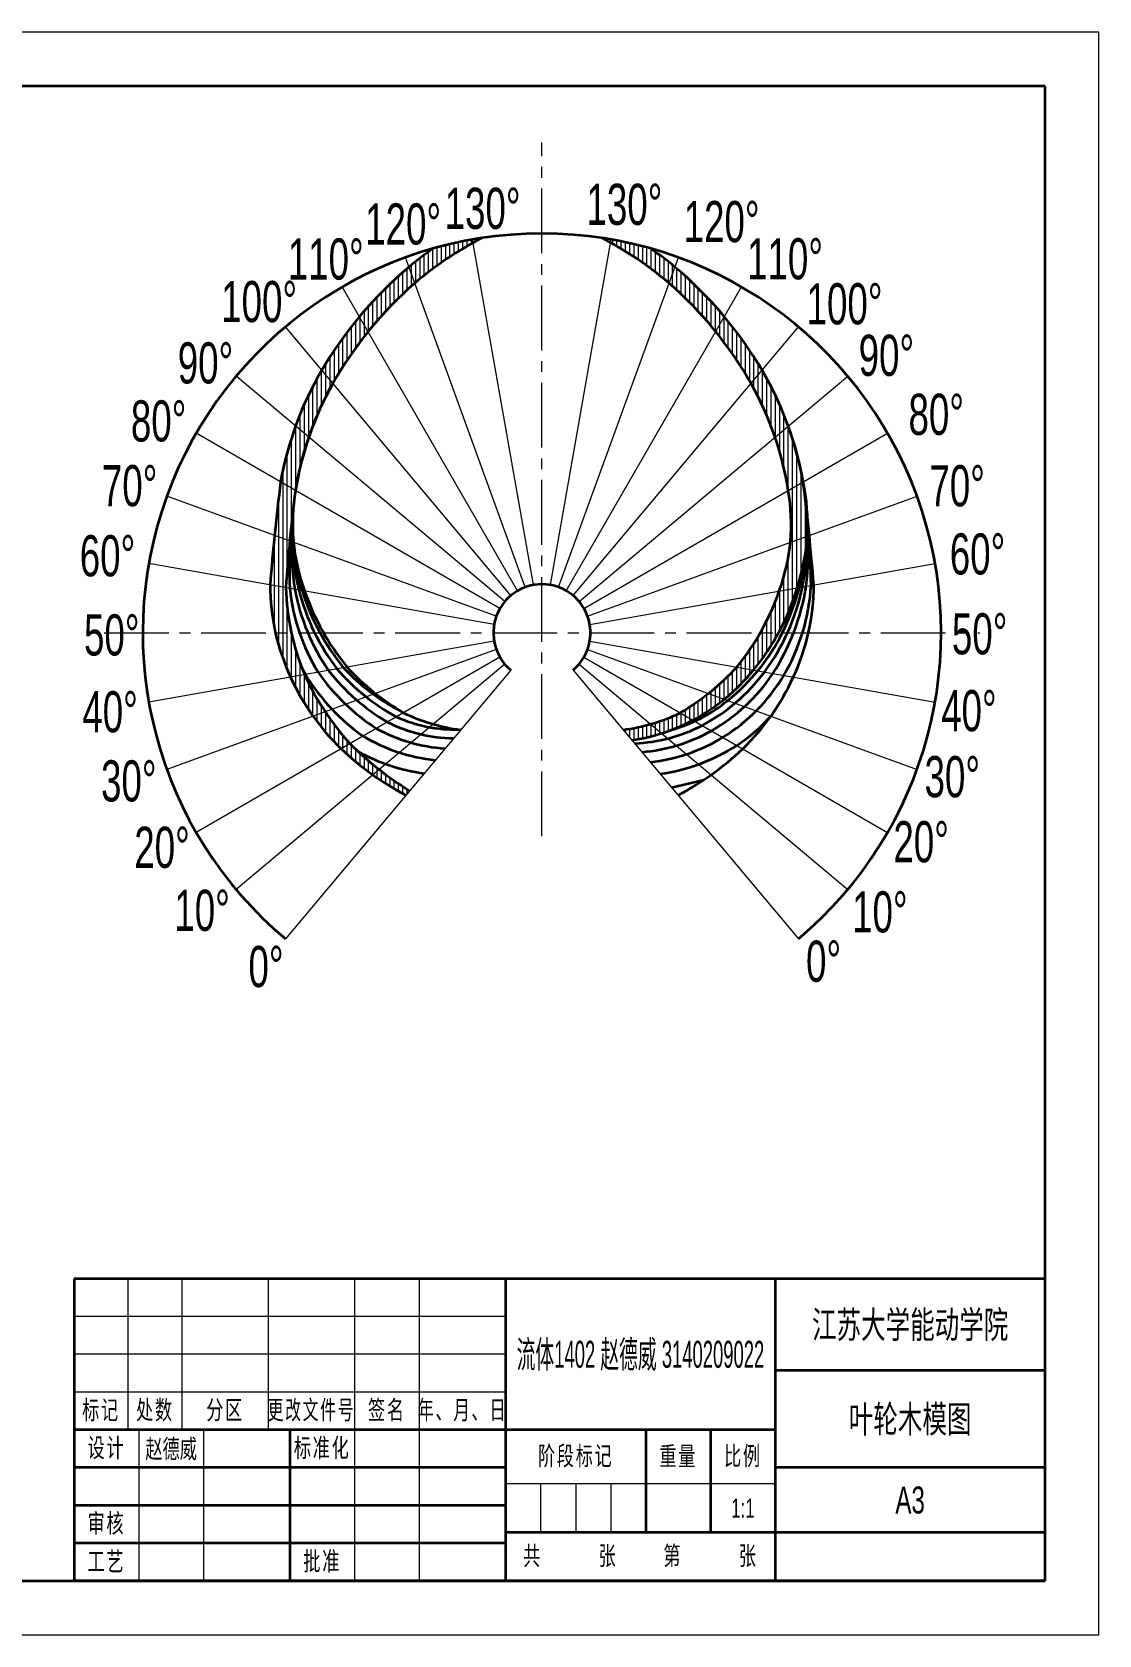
# Model space of a CAD drawing. Header units: millimetres. Extents: x -210 to 210, y -148 to 148.
# Drawn here: x 12.2 to 210, y -148.5 to 148.5 of the extents above; entities that cross this region are included whole.
import ezdxf
from ezdxf.enums import TextEntityAlignment as Align

# ---------------------------------------------------------------- set-up
doc = ezdxf.new("R2010")
doc.units = ezdxf.units.MM
doc.linetypes.add('点画线', pattern=[18, 12, -2, 2, -2])
for name, color, linetype, lineweight in [('中心线层', 1, '点画线', 18), ('尺寸线层', 3, 'Continuous', 18), ('粗实线层', 7, 'Continuous', 35), ('细实线层', 7, 'Continuous', 18)]:
    doc.layers.add(name, color=color, linetype=linetype, lineweight=lineweight)
doc.styles.add('标准', font='FSGB2312.ttf', dxfattribs={"width": 0.667})
pattern_1 = [(90, (0, 0), (-0.79375, 2e-16), [])]

# ---------------------------------------------------------------- blocks, each defined once
blk = doc.blocks.new('$CAXA_FRAME_13B17AC1$')
at = {"layer": '粗实线层'}
for p, q in [((200, 138.5), (-200, 138.5)), ((200, -138.5), (200, 138.5)), ((-200, -138.5), (200, -138.5))]:
    blk.add_line(p, q, dxfattribs=at)
at = {"layer": '细实线层'}
for p, q in [((210, 148.5), (-210, 148.5)), ((210, -148.5), (210, 148.5)), ((-210, -148.5), (210, -148.5))]:
    blk.add_line(p, q, dxfattribs=at)
blk = doc.blocks.new('$CAXA_TITLE_151E506F$')
at = {"layer": '粗实线层'}
for p, q in [((0, 56), (-180, 56)), ((-180, 56), (-180, 0)), ((-100, 56), (-100, 0)), ((-50, 56), (-50, 0)), ((0, 0), (0, 56)), ((0, 39), (-50, 39)), ((-50, 28), (-180, 28)), ((-140, 28), (-140, 0)), ((-74, 28), (-74, 9)), ((-62, 28), (-62, 9)), ((-100, 21), (-180, 21)), ((0, 21), (-50, 21)), ((-100, 14), (-180, 14)), ((0, 9), (-100, 9)), ((-100, 7), (-180, 7)), ((0, 0), (-180, 0))]:
    blk.add_line(p, q, dxfattribs=at)
at = {"layer": '细实线层'}
for p, q in [((-170, 56), (-170, 28)), ((-160, 56), (-160, 28)), ((-144, 56), (-144, 28)), ((-128, 56), (-128, 0)), ((-116, 56), (-116, 0)), ((-100, 49), (-180, 49)), ((-100, 42), (-180, 42)), ((-100, 35), (-180, 35)), ((-168, 28), (-168, 0)), ((-156, 28), (-156, 0)), ((-50, 18), (-100, 18)), ((-93.5, 18), (-93.5, 9)), ((-87, 18), (-87, 9)), ((-80.5, 18), (-80.5, 9))]:
    blk.add_line(p, q, dxfattribs=at)
at = {"layer": '尺寸线层', "char_height": 3.5, "attachment_point": 5, "line_spacing_factor": 1.369753, "style": '标准'}
for s, insert, width in [('\\T1.1;标记', (-175, 31.5), 18), ('\\T1.1;处数', (-165, 31.5), 18), ('\\T1.1;分区', (-152, 31.5), 30), ('\\T1.1;{\\W0.618357;更改文件号}', (-136, 31.5), 30), ('\\T1.1;签名', (-122, 31.5), 22), ('\\T1.1;{\\W0.634692;年、月、日}', (-108, 31.5), 30), ('\\T1.1;设计', (-174, 24.5), 22), ('\\T1.1;标准化', (-134, 24.5), 22), ('\\T1.1;阶段标记', (-87, 23), 50), ('\\T1.1;重量', (-68, 23), 22), ('\\T1.1;比例', (-56, 23), 22), ('\\T1.1;审核', (-174, 10.5), 22), ('\\T1.1;批准', (-134, 3.5), 22), ('\\T1.1;共', (-95, 4.5), 8), ('\\T1.1;张', (-81, 4.5), 8), ('\\T1.1;第', (-69, 4.5), 8), ('\\T1.1;张', (-55, 4.5), 8), ('\\T1.1;工艺', (-174, 3.5), 22)]:
    blk.add_mtext(s, dxfattribs=dict(at, insert=insert, width=width))
at = {"layer": '尺寸线层', "style": '标准'}
for tag, height, width, p in [('标记C', 3.54, 0.667, (-175, 52.5)), ('处数C', 3.54, 0.667, (-165, 52.5)), ('分区C', 3.54, 0.667, (-152, 52.5)), ('更改文件号C', 3.54, 0.512156, (-136, 52.5)), ('更改签名C', 3.54, 0.459969, (-122, 52.5)), ('更改日期C', 3.54, 0.62723, (-108, 52.5)), ('单位名称', 5.05, 0.667, (-25, 47.5)), ('标记B', 3.54, 0.667, (-175, 45.5)), ('处数B', 3.54, 0.667, (-165, 45.5)), ('分区B', 3.54, 0.667, (-152, 45.5)), ('更改文件号B', 3.54, 0.512156, (-136, 45.5)), ('更改签名B', 3.54, 0.459969, (-122, 45.5)), ('更改日期B', 3.54, 0.62723, (-108, 45.5)), ('材料名称', 5.05, 0.667, (-75, 42)), ('标记A', 3.54, 0.667, (-175, 38.5)), ('处数A', 3.54, 0.667, (-165, 38.5)), ('分区A', 3.54, 0.667, (-152, 38.5)), ('更改文件号A', 3.54, 0.512156, (-136, 38.5)), ('更改签名A', 3.54, 0.459969, (-122, 38.5)), ('更改日期A', 3.54, 0.62723, (-108, 38.5)), ('图纸名称', 5.05, 0.667, (-25, 30)), ('设计', 3.54, 0.667, (-162, 24.5)), ('设计日期', 3.54, 0.667, (-148, 24.5)), ('标准化', 3.54, 0.667, (-122, 24.5)), ('标准化日期', 3.54, 0.569556, (-108, 24.5)), ('图纸编号', 5.05, 0.667, (-25, 15)), ('阶段标记S', 3.54, 0.229984, (-96.75, 13.5)), ('阶段标记A', 3.54, 0.229984, (-90.25, 13.5)), ('阶段标记B', 3.54, 0.229984, (-83.75, 13.5)), ('阶段标记C', 3.54, 0.229984, (-77.25, 13.5)), ('重量', 3.54, 0.667, (-68, 13.5)), ('图纸比例', 3.54, 0.524733, (-56, 13.5)), ('审核', 3.54, 0.667, (-162, 10.5)), ('审核日期', 3.54, 0.667, (-148, 10.5)), ('页数', 3.54, 0.667, (-88, 4.5)), ('页码', 3.54, 0.667, (-62, 4.5)), ('投影符号', 3.54, 0.667, (-25, 4.5)), ('工艺', 3.54, 0.667, (-162, 3.5)), ('工艺日期', 3.54, 0.667, (-148, 3.5)), ('批准', 3.54, 0.667, (-122, 3.5)), ('批准日期', 3.54, 0.667, (-108, 3.5))]:
    blk.add_attdef(tag, text='', height=height, dxfattribs=dict(at, width=width)).set_placement(p, align=Align.MIDDLE_CENTER)

msp = doc.modelspace()

# ---------------------------------------------------------------- hatches: boundary and pattern name
at = {"layer": '细实线层'}
h = msp.add_hatch(dxfattribs=at)
h.set_pattern_fill('ANSI31', color=256, style=0, pattern_type=0)
h.set_pattern_definition(pattern_1)
edge = h.paths.add_edge_path(flags=0)
edge.add_line((76.546, 11.852), (75.367, 10.862))
edge.add_arc((105.966, 53.985), 52.877, 234.64177, 242.43935)
edge.add_line((81.5, 7.109), (82.182, 7.921))
edge.add_arc((113.449, 58.754), 59.679, 231.80423, 238.40423, ccw=False)
edge = h.paths.add_edge_path(flags=0)
edge.add_line((71.16, 16.644), (69.506, 15.689))
edge.add_arc((105.966, 53.985), 52.877, 226.40726, 234.64178)
edge.add_line((75.367, 10.862), (76.546, 11.852))
edge.add_arc((113.449, 58.754), 59.679, 224.87821, 231.80423, ccw=False)
edge = h.paths.add_edge_path(flags=0)
edge.add_line((66.574, 22.566), (64.309, 21.742))
edge.add_arc((100.183, 47.284), 44.038, 215.4513, 225.8449)
edge.add_line((69.506, 15.689), (71.16, 16.644))
edge.add_arc((110.286, 51.681), 52.521, 213.66572, 221.84385, ccw=False)
edge = h.paths.add_edge_path(flags=0)
edge.add_line((62.715, 29.422), (60.135, 28.967))
edge.add_arc((100.183, 47.284), 44.038, 204.5787, 215.45131)
edge.add_line((64.309, 21.742), (66.574, 22.566))
edge.add_arc((110.286, 51.681), 52.521, 205.07541, 213.66573, ccw=False)
edge = h.paths.add_edge_path(flags=0)
edge.add_line((60.276, 37.184), (57.336, 37.184))
edge.add_arc((97.215, 46.182), 40.882, 192.71547, 204.90442)
edge.add_line((60.135, 28.967), (62.715, 29.422))
edge.add_arc((104.453, 46.801), 45.211, 192.28187, 202.60692, ccw=False)
edge = h.paths.add_edge_path(flags=0)
edge.add_line((59.259, 45.556), (56.334, 46.071))
edge.add_arc((97.215, 46.182), 40.881, 180.15569, 192.71547)
edge.add_line((57.336, 37.184), (60.276, 37.184))
edge.add_arc((104.453, 46.801), 45.211, 181.57895, 192.28188, ccw=False)
edge = h.paths.add_edge_path(flags=0)
edge.add_line((59.987, 54.199), (57.177, 55.222))
edge.add_arc((538.669, 6.248), 483.976, 174.1922, 175.28013)
edge.add_line((56.334, 46.071), (59.259, 45.556))
edge.add_arc((399.101, 21.291), 340.707, 174.45728, 175.91609, ccw=False)
edge = h.paths.add_edge_path(flags=0)
edge.add_arc((167.86, 48.293), 107.91, 172.17177, 174.50793, ccw=False)
edge.add_arc((399.122, 21.289), 340.729, 172.87108, 172.96991, ccw=False)
edge.add_line((61.027, 63.574), (58.291, 65.154))
edge.add_arc((538.673, 6.247), 483.981, 173.00903, 174.1922)
edge.add_line((57.177, 55.222), (59.987, 54.199))
edge.add_arc((399.098, 21.292), 340.705, 173.70978, 174.45729, ccw=False)
edge = h.paths.add_edge_path(flags=0)
edge.add_line((63.501, 73.463), (61.065, 75.507))
edge.add_arc((119.885, 54.199), 62.561, 160.0869, 169.91502)
edge.add_line((58.291, 65.154), (61.027, 63.574))
edge.add_arc((120.071, 54.061), 59.805, 161.06926, 170.84692, ccw=False)
edge = h.paths.add_edge_path(flags=0)
edge.add_line((67.957, 83.399), (65.913, 85.835))
edge.add_arc((119.885, 54.199), 62.561, 149.62293, 160.08691)
edge.add_line((61.065, 75.507), (63.501, 73.463))
edge.add_arc((120.071, 54.061), 59.805, 150.62175, 161.06925, ccw=False)
edge = h.paths.add_edge_path(flags=0)
edge.add_line((74.511, 92.999), (72.916, 95.762))
edge.add_arc((130.073, 48.002), 74.484, 140.11816, 149.47349)
edge.add_line((65.913, 85.835), (67.957, 83.399))
edge.add_arc((129.991, 48.082), 71.383, 141.00627, 150.34662, ccw=False)
edge = h.paths.add_edge_path(flags=0)
edge.add_line((83.161, 101.957), (82.07, 104.955))
edge.add_arc((130.073, 48.002), 74.484, 130.12646, 140.11817)
edge.add_line((72.916, 95.762), (74.511, 92.999))
edge.add_arc((129.746, 48.319), 71.044, 130.97488, 141.03025, ccw=False)
edge = h.paths.add_edge_path(flags=0)
edge.add_line((93.992, 109.462), (93.886, 110.06))
edge.add_arc((106.736, 37.184), 74, 100, 105.82)
edge.add_arc((125.85, 52.208), 68.549, 124.96848, 129.69264)
edge.add_line((82.07, 104.955), (83.161, 101.957))
edge.add_arc((125.371, 52.611), 64.936, 118.89684, 130.54361, ccw=False)
h = msp.add_hatch(dxfattribs=at)
h.set_pattern_fill('ANSI31', color=256, style=0, pattern_type=0)
h.set_pattern_definition(pattern_1)
edge = h.paths.add_edge_path(flags=0)
edge.add_arc((106.736, 37.184), 74, 74.18, 80)
edge.add_line((119.586, 110.06), (119.481, 109.462))
edge.add_arc((88.102, 52.611), 64.936, 49.45639, 61.10316, ccw=False)
edge.add_line((130.312, 101.957), (131.403, 104.955))
edge.add_arc((87.623, 52.208), 68.549, 50.30736, 55.03152)
edge = h.paths.add_edge_path(flags=0)
edge.add_line((131.403, 104.955), (130.312, 101.957))
edge.add_arc((83.466, 48.142), 71.348, 38.94595, 48.96048, ccw=False)
edge.add_line((138.956, 92.991), (140.556, 95.762))
edge.add_arc((83.399, 48.002), 74.484, 39.88183, 49.87354)
edge = h.paths.add_edge_path(flags=0)
edge.add_line((140.556, 95.762), (138.956, 92.991))
edge.add_arc((83.466, 48.142), 71.348, 29.60017, 38.94597, ccw=False)
edge.add_line((145.503, 83.384), (147.553, 85.828))
edge.add_arc((83.642, 48.244), 74.143, 30.45837, 39.8588)
edge = h.paths.add_edge_path(flags=0)
edge.add_line((147.553, 85.828), (145.503, 83.384))
edge.add_arc((93.689, 54.245), 59.445, 18.84213, 29.35258, ccw=False)
edge.add_line((149.949, 73.444), (152.4, 75.501))
edge.add_arc((93.304, 54.123), 62.844, 19.887, 20.51124)
edge.add_arc((93.869, 54.331), 62.242, 20.51425, 30.40023)
edge = h.paths.add_edge_path(flags=0)
edge.add_line((152.4, 75.501), (149.949, 73.444))
edge.add_arc((93.689, 54.245), 59.445, 9.00451, 18.84213, ccw=False)
edge.add_line((152.402, 63.549), (155.164, 65.144))
edge.add_arc((93.869, 54.331), 62.242, 10.00447, 19.88397)
edge = h.paths.add_edge_path(flags=0)
edge.add_arc((-325.199, 6.247), 483.979, 6.36401, 6.93694)
edge.add_arc((99.048, 55.713), 56.904, 9.08768, 9.53969)
edge.add_line((155.164, 65.144), (152.402, 63.549))
edge.add_arc((116.983, 57.34), 35.959, -5.41999, 9.94378, ccw=False)
edge.add_line((152.781, 53.943), (155.91, 55.082))
edge.add_arc((118.694, 57.382), 37.287, 356.46417, 357.6908)
edge.add_arc((99.048, 55.713), 56.904, 0.16693, 4.21326)
edge = h.paths.add_edge_path(flags=0)
edge.add_line((155.91, 55.082), (152.781, 53.943))
edge.add_arc((116.983, 57.34), 35.959, 339.83342, 354.58001, ccw=False)
edge.add_line((150.738, 44.943), (154.046, 45.526))
edge.add_arc((118.694, 57.381), 37.287, 341.46096, 356.46417)
edge = h.paths.add_edge_path(flags=0)
edge.add_line((154.046, 45.526), (150.738, 44.943))
edge.add_arc((106.869, 60.174), 46.438, 330.32564, 340.85289, ccw=False)
edge.add_line((147.216, 37.184), (150.606, 37.184))
edge.add_arc((112.63, 57.725), 43.175, 331.59103, 343.58765)
edge = h.paths.add_edge_path(flags=0)
edge.add_line((150.606, 37.184), (147.216, 37.184))
edge.add_arc((106.869, 60.174), 46.438, 320.78792, 330.32564, ccw=False)
edge.add_line((142.849, 30.816), (145.951, 30.269))
edge.add_arc((112.63, 57.725), 43.175, 320.5121, 331.59103)
edge = h.paths.add_edge_path(flags=0)
edge.add_line((145.951, 30.269), (142.849, 30.816))
edge.add_arc((109.209, 61.799), 45.734, 308.38217, 317.35517, ccw=False)
edge.add_line((137.605, 25.949), (140.537, 24.882))
edge.add_arc((116.664, 54.287), 37.876, 309.0723, 320.64651)
edge = h.paths.add_edge_path(flags=0)
edge.add_line((140.537, 24.882), (137.605, 25.949))
edge.add_arc((109.209, 61.799), 45.734, 300.45261, 308.38217, ccw=False)
edge.add_line((132.388, 22.374), (134.752, 21.009))
edge.add_arc((116.664, 54.287), 37.876, 298.52682, 309.07229)
edge = h.paths.add_edge_path(flags=0)
edge.add_line((134.752, 21.009), (132.388, 22.374))
edge.add_arc((117.572, 52.751), 33.798, 286.01843, 295.99964, ccw=False)
edge.add_line((126.899, 20.266), (128.929, 18.562))
edge.add_arc((118.277, 52.07), 35.16, 287.63409, 297.94141)
edge = h.paths.add_edge_path(flags=0)
edge.add_arc((117.572, 52.751), 33.798, 277.20247, 286.01843, ccw=False)
edge.add_line((121.81, 19.22), (123.429, 17.29))
edge.add_arc((118.277, 52.07), 35.16, 278.42617, 287.6341)
edge.add_line((128.929, 18.562), (126.899, 20.266))

# ---------------------------------------------------------------- linework, layer by layer
at = {"layer": '中心线层'}
for p, q in [((106.736, -0.486), (106.736, 128.051)), ((25.559, 37.184), (187.914, 37.184))]:
    msp.add_line(p, q, dxfattribs=at)
at = {"layer": '粗实线层'}
msp.add_line((130.777, 8.534), (136.782, 9.952), dxfattribs=at)
for centre, radius, start, end in [((106.736, 37.184), 74, 310, 230), ((125.371, 52.611), 64.936, 117.23232, 130.54361), ((88.102, 52.611), 64.936, 49.45639, 62.76768), ((125.85, 52.208), 68.549, 124.96849, 129.69264), ((87.623, 52.208), 68.549, 50.30736, 55.03151), ((130.073, 48.002), 74.484, 130.12646, 149.47348), ((83.399, 48.002), 74.484, 30.52652, 49.87354), ((83.642, 48.244), 74.143, 30.45837, 49.89657), ((129.991, 48.083), 71.383, 130.99886, 150.34662), ((129.746, 48.319), 71.044, 130.97488, 150.41754), ((130.254, 47.903), 71.691, 131.06352, 150.3289), ((130.007, 48.142), 71.348, 131.03953, 150.39982), ((83.466, 48.142), 71.348, 29.60018, 48.96047), ((119.885, 54.199), 62.561, 149.62294, 169.91501), ((120.071, 54.061), 59.805, 150.62174, 170.84692), ((120.07, 54.061), 59.795, 150.62486, 170.85052), ((120.068, 54.118), 59.765, 150.67152, 170.91107), ((119.783, 54.245), 59.445, 150.64742, 170.99549), ((119.228, 54.438), 58.867, 150.54634, 171.09657), ((93.689, 54.245), 59.445, 9.00451, 29.35258), ((93.869, 54.331), 62.242, 10.00447, 30.40023), ((93.587, 54.199), 62.561, 10.08499, 30.37706), ((93.304, 54.123), 62.844, 10.10471, 30.3061), ((99.048, 55.713), 56.903, 359.37797, 20.34875), ((538.674, 6.247), 483.982, 173.00903, 175.28012), ((399.103, 21.291), 340.71, 172.87107, 175.91608), ((167.859, 48.293), 107.91, 171.86171, 181.52188), ((122.166, 53.91), 61.869, 171.02781, 188.03189), ((107.007, 55.805), 46.585, 170.43068, 193.24445), ((100.138, 56.781), 39.649, 170.17232, 197.24928), ((96.49, 57.34), 35.959, 170.05622, 200.16658), ((116.983, 57.34), 35.959, 339.83342, 9.94378), ((118.694, 57.382), 37.287, 341.46097, 12.01581), ((104.12, 55.771), 51.898, 348.81014, 10.40507), ((82.447, 53.307), 73.684, 354.17311, 9.24823), ((-325.202, 6.247), 483.982, 4.71988, 6.99097), ((1.171, 43.907), 155.47, 0.76451, 7.85496), ((110.795, 57.262), 45.204, 333.63037, 357.25303), ((97.215, 46.182), 40.882, 180.1557, 204.90442), ((104.453, 46.801), 45.211, 181.57895, 202.60692), ((97.213, 49.319), 37.428, 185.96801, 211.31334), ((99.814, 52.618), 39.599, 190.69985, 214.46782), ((101.65, 55.428), 41.292, 194.43869, 217.16146), ((102.557, 57.479), 42.166, 197.18032, 219.42034), ((106.604, 60.174), 46.438, 199.14711, 219.21208), ((106.736, 37.184), 9, 310, 230), ((106.869, 60.174), 46.438, 320.78792, 340.85289), ((112.63, 57.725), 43.175, 320.5121, 343.58765), ((115.975, 53.674), 39.862, 323.40726, 348.46008), ((112.686, 52.995), 43.657, 327.64686, 350.5498), ((119.554, 48.141), 37.136, 329.48179, 356.66566), ((116.257, 46.182), 40.882, 335.09558, 359.8443), ((117.944, 53.733), 37.232, 308.6254, 333.60999), ((85.627, 41.701), 25.814, 203.12686, 208.32032), ((97.894, 52.947), 39.99, 215.25011, 236.8664), ((98.42, 54.846), 39.798, 218.25147, 239.26306), ((98.617, 56.292), 39.478, 220.82227, 241.4666), ((98.12, 56.84), 38.403, 222.88929, 242.79708), ((104.264, 61.799), 45.734, 222.64482, 239.54739), ((109.209, 61.799), 45.734, 300.45261, 317.35518), ((116.664, 54.287), 37.876, 298.52681, 320.64651), ((120.544, 50.284), 34.172, 297.72301, 323.40498), ((100.183, 47.284), 44.038, 204.5787, 225.8449), ((110.286, 51.681), 52.521, 205.07541, 221.84385), ((95.32, 49.097), 37.903, 211.2119, 235.01053), ((121.309, 48.64), 34.054, 299.64914, 326.07169), ((122.799, 46.293), 33.401, 301.53508, 329.38606), ((113.29, 47.284), 44.038, 314.1551, 335.4213), ((122.405, 47.886), 29.88, 286.17092, 308.94117), ((90.8, 46.293), 27.041, 245.90265, 271.20892), ((95.9, 52.751), 33.798, 244.00035, 262.79753), ((117.572, 52.751), 33.798, 277.20247, 295.99965), ((118.277, 52.07), 35.16, 278.42618, 297.94141), ((126.752, 41.367), 29.771, 302.75212, 319.15175), ((90.377, 46.266), 32.84, 239.24659, 264.01192), ((90.696, 46.133), 30.437, 241.20719, 266.34938), ((90.845, 46.212), 28.582, 243.47274, 268.97253), ((122.687, 46.435), 29.769, 272.39402, 297.51722), ((122.826, 46.099), 31.096, 274.5036, 299.53587), ((123.197, 45.803), 32.776, 276.37428, 301.38925), ((105.966, 53.985), 52.877, 226.40726, 242.43936), ((113.449, 58.754), 59.679, 224.87821, 238.40423), ((89.721, 46.272), 35.465, 241.29, 262.15753), ((123.927, 45.595), 34.855, 277.79682, 302.89766), ((107.507, 53.985), 52.877, 297.56064, 313.59274)]:
    msp.add_arc(centre, radius, start, end, dxfattribs=at)
at = {"layer": '细实线层'}
for p, q in [((105.173, 46.047), (93.886, 110.06)), ((108.299, 46.047), (119.586, 110.06)), ((103.658, 45.641), (81.427, 106.721)), ((109.814, 45.641), (132.046, 106.721)), ((102.236, 44.978), (69.736, 101.27)), ((111.236, 44.978), (143.736, 101.27)), ((100.951, 44.078), (59.17, 93.871)), ((112.521, 44.078), (154.303, 93.871)), ((99.842, 42.969), (50.049, 84.75)), ((113.631, 42.969), (163.424, 84.75)), ((98.942, 41.684), (42.65, 74.184)), ((114.531, 41.684), (170.822, 74.184)), ((98.279, 40.262), (37.199, 62.493)), ((115.194, 40.262), (176.274, 62.493)), ((97.873, 38.747), (33.861, 50.034)), ((115.6, 38.747), (179.612, 50.034)), ((97.873, 35.621), (33.861, 24.334)), ((98.279, 34.106), (37.199, 11.875)), ((98.942, 32.684), (42.65, 0.184)), ((114.531, 32.684), (170.822, 0.184)), ((115.194, 34.106), (176.274, 11.875)), ((115.6, 35.621), (179.612, 24.334)), ((99.842, 31.399), (50.049, -10.382)), ((100.951, 30.29), (59.17, -19.503)), ((112.521, 30.29), (154.303, -19.503)), ((113.631, 31.399), (163.424, -10.382))]:
    msp.add_line(p, q, dxfattribs=at)

# ---------------------------------------------------------------- block references
at = {"layer": '粗实线层'}
msp.add_blockref('$CAXA_FRAME_13B17AC1$', (0, 0), dxfattribs=at)
ref = msp.add_blockref('$CAXA_TITLE_151E506F$', (200, -138.5), dxfattribs=at)
ref.add_attrib('单位名称', '江苏大学能动学院', dxfattribs={"layer": '尺寸线层', "height": 5, "style": '标准', "width": 0.667}).set_placement((175, -91), align=Align.MIDDLE_CENTER)
ref.add_attrib('图纸名称', '叶轮木模图', dxfattribs={"layer": '尺寸线层', "height": 5, "style": '标准', "width": 0.667}).set_placement((175, -108.5), align=Align.MIDDLE_CENTER)
ref.add_attrib('图纸编号', 'A3', dxfattribs={"layer": '尺寸线层', "height": 5, "style": '标准', "width": 0.667}).set_placement((175, -123.5), align=Align.MIDDLE_CENTER)
ref.add_attrib('材料名称', '流体1402 赵德威 3140209022', dxfattribs={"layer": '尺寸线层', "height": 5, "style": '标准', "width": 0.510704}).set_placement((125, -96.5), align=Align.MIDDLE_CENTER)
ref.add_attrib('图纸比例', '1:1', dxfattribs={"layer": '尺寸线层', "height": 3.5, "style": '标准', "width": 0.667}).set_placement((144, -125), align=Align.MIDDLE_CENTER)
ref.add_attrib('设计', '赵德威', dxfattribs={"layer": '尺寸线层', "height": 3.5, "style": '标准', "width": 0.667}).set_placement((38, -114), align=Align.MIDDLE_CENTER)

# ---------------------------------------------------------------- texts
at = {"layer": '尺寸线层', "style": '标准', "width": 0.667}
for s, p in [('130%%D', (88.708, 112.024)), ('130%%D', (115.002, 112.762)), ('120%%D', (73.983, 109.13)), ('120%%D', (133.016, 109.57)), ('110%%D', (59.632, 102.633)), ('110%%D', (144.777, 102.681)), ('100%%D', (47.285, 94.749)), ('100%%D', (155.809, 94.342)), ('90%%D', (165.454, 84.795)), ('90%%D', (39.229, 83.389)), ('80%%D', (30.54, 72.632)), ('80%%D', (174.694, 73.856)), ('70%%D', (25.169, 60.64)), ('70%%D', (178.572, 60.626)), ('60%%D', (21.061, 47.656)), ('60%%D', (182.349, 47.989)), ('50%%D', (21.85, 32.982)), ('50%%D', (182.746, 33.197)), ('40%%D', (21.536, 18.751)), ('40%%D', (180.753, 18.949)), ('30%%D', (25.011, 5.935)), ('30%%D', (177.67, 6.717)), ('20%%D', (31.172, -6.372)), ('20%%D', (171.899, -5.333)), ('10%%D', (38.596, -18.048)), ('10%%D', (164.246, -18.338)), ('0%%D', (52.339, -28.462)), ('0%%D', (155.699, -27.471))]:
    msp.add_text(s, height=7.6221, dxfattribs=at).set_placement(p)

doc.saveas('drawing.dxf')
